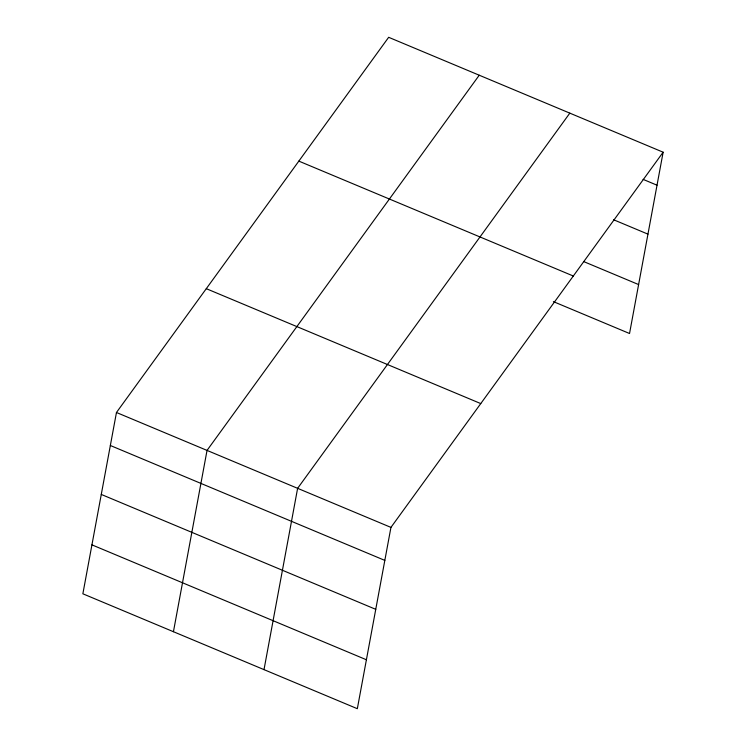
<?xml version="1.0" encoding="UTF-8"?>
<svg xmlns="http://www.w3.org/2000/svg" width="746" height="746" viewBox="0 0 746 746"><rect width="100%" height="100%" fill="white"/><g stroke="black" fill="none" stroke-linecap="round" stroke-linejoin="round"><path stroke-width="1.12" d="M116.46 412.491L82.862 593.797L357.334 708.7L390.941 527.394L663.138 152.203L388.666 37.3L116.46 412.491L390.941 527.394M173.436 631.713L207.034 450.407L479.24 75.215M264.009 669.628L297.617 488.332L569.823 113.14M663.138 152.203L629.54 333.509L553.383 301.626M643.08 179.366L657.03 185.204M613.632 219.772L647.957 234.141M583.904 261.669L638.613 284.571M298.838 161.117L573.32 276.02M206.288 288.674L480.769 403.586M110.343 445.493L384.824 560.395M101.269 494.43L375.751 609.333M91.926 544.85L366.407 659.762"/></g></svg>
